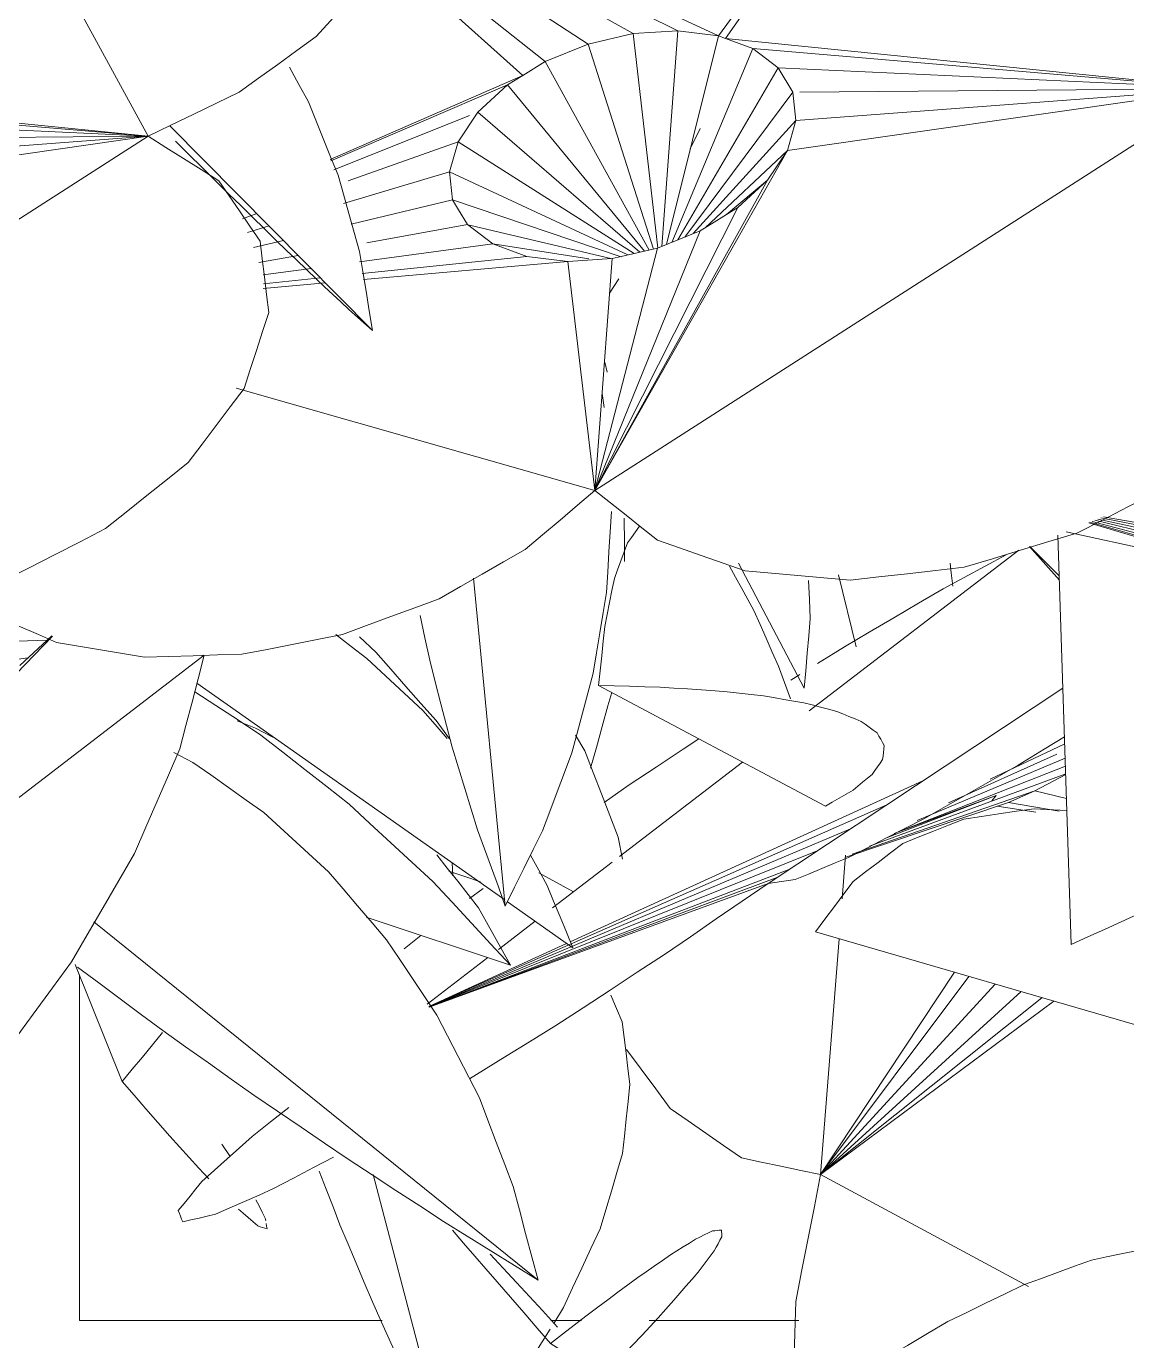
# Model space of a CAD drawing. Header units: metres. Extents: x 10.2 to 20.8, y -0.2 to 6.6.
# Drawn here: x 14.5875 to 14.6393, y 2.5018 to 2.5637 of the extents above; entities that cross this region are included whole.
import ezdxf

# ---------------------------------------------------------------- set-up
doc = ezdxf.new("R2010")
doc.units = ezdxf.units.M
for name, color, linetype, lineweight in [('Importações nas famílias', 250, 'Continuous', 5), ('Quadro estrutural', 7, 'Continuous', 5), ('Vegetação', 7, 'Continuous', 5)]:
    doc.layers.add(name, color=color, linetype=linetype, lineweight=lineweight)

# ---------------------------------------------------------------- blocks, each defined once
blk = doc.blocks.new('Tram - Tram-3151187-Corte 3')
at = {"layer": 'Quadro estrutural', "lineweight": 20}
for p, q in [((14.59, 2.519047), (14.59, 2.502776)), ((14.59, 2.502776), (14.604271, 2.502776)), ((14.612218, 2.502776), (14.613658, 2.502776)), ((14.616846, 2.502776), (14.623907, 2.502776))]:
    blk.add_line(p, q, dxfattribs=at)
blk = doc.blocks.new('Planta_pergolado_12200 - plantas pergolado_skp_Component_12-V3531-Corte 3')
at = {"layer": 'Importações nas famílias'}
for p, q in [((14.589803, 2.519537), (14.592019, 2.51402)), ((14.5971, 2.510498), (14.596715, 2.511081)), ((14.59878, 2.507463), (14.59876, 2.50759))]:
    blk.add_line(p, q, dxfattribs=at)
at = {"layer": 'Importações nas famílias', "flags": 128}
for points in [[(14.593916, 2.516338), (14.593442, 2.515758), (14.592968, 2.515179), (14.592493, 2.514599), (14.592019, 2.51402)], [(14.592019, 2.51402), (14.592578, 2.513379), (14.593137, 2.512737), (14.593697, 2.512096), (14.594256, 2.511454)], [(14.594256, 2.511454), (14.594716, 2.51095), (14.595176, 2.510446), (14.595635, 2.509942), (14.596095, 2.509437)], [(14.597492, 2.508017), (14.597723, 2.507819), (14.597953, 2.507621), (14.598184, 2.507423), (14.598414, 2.507225)], [(14.59876, 2.50759), (14.598614, 2.507877), (14.598468, 2.508164), (14.598322, 2.508451)], [(14.598414, 2.507225), (14.598521, 2.507189), (14.598627, 2.507154), (14.598734, 2.507118), (14.598841, 2.507082)], [(14.598841, 2.507082), (14.59882, 2.507209), (14.5988, 2.507336)]]:
    blk.add_lwpolyline(points, dxfattribs=at)
blk = doc.blocks.new('Planta_pergolado_12200 - plantas pergolado_skp_Component_12-V3532-Corte 3')
at = {"layer": 'Importações nas famílias'}
blk.add_line((14.625772, 2.537884), (14.626597, 2.534497), dxfattribs=at)
at = {"layer": 'Importações nas famílias', "flags": 128}
blk.add_lwpolyline([(14.631026, 2.538433), (14.631083, 2.53798), (14.631162, 2.537345)], dxfattribs=at)
blk = doc.blocks.new('Planta_pergolado_12200 - plantas pergolado_skp_Component_12-V3533-Corte 3')
at = {"layer": 'Importações nas famílias'}
for p, q in [((14.614862, 2.547431), (14.614753, 2.547904)), ((14.607561, 2.524321), (14.607602, 2.523715))]:
    blk.add_line(p, q, dxfattribs=at)
at = {"layer": 'Importações nas famílias', "flags": 128}
for points in [[(14.615686, 2.538511), (14.615678, 2.539376), (14.615668, 2.540549)], [(14.614091, 2.528785), (14.614362, 2.52976), (14.614633, 2.530735), (14.614904, 2.53171), (14.615081, 2.532349)]]:
    blk.add_lwpolyline(points, dxfattribs=at)
blk = doc.blocks.new('Planta_pergolado_12200 - plantas pergolado_skp_Component_12-V3534-Corte 3')
at = {"layer": 'Importações nas famílias'}
for p, q in [((14.623122, 2.497769), (14.64443, 2.494502)), ((14.626504, 2.495651), (14.6273, 2.495195)), ((14.644635, 2.492871), (14.644584, 2.493279)), ((14.644586, 2.492545), (14.644635, 2.492871)), ((14.64385, 2.490604), (14.643998, 2.490845))]:
    blk.add_line(p, q, dxfattribs=at)
at = {"layer": 'Importações nas famílias', "flags": 128}
for points in [[(14.64049, 2.506202), (14.63979, 2.506056), (14.639091, 2.50591), (14.638392, 2.505764), (14.637693, 2.505618)], [(14.642804, 2.506188), (14.642225, 2.506191), (14.641647, 2.506195), (14.641068, 2.506198), (14.64049, 2.506202)], [(14.64458, 2.505575), (14.644136, 2.505728), (14.643692, 2.505881), (14.643248, 2.506035), (14.642804, 2.506188)], [(14.637693, 2.505618), (14.636889, 2.505325), (14.636085, 2.505033), (14.635282, 2.504741), (14.634478, 2.504448)], [(14.645778, 2.504378), (14.645478, 2.504677), (14.645179, 2.504977), (14.644879, 2.505276), (14.64458, 2.505575)], [(14.634478, 2.504448), (14.633589, 2.504017), (14.6327, 2.503585), (14.631811, 2.503153), (14.630921, 2.502721)], [(14.646368, 2.502625), (14.64622, 2.503064), (14.646073, 2.503502), (14.645925, 2.50394), (14.645778, 2.504378)], [(14.630921, 2.502721), (14.629968, 2.50216), (14.629014, 2.501599), (14.62806, 2.501038), (14.627106, 2.500477)], [(14.646337, 2.500358), (14.646345, 2.500925), (14.646352, 2.501492), (14.64636, 2.502059), (14.646368, 2.502625)], [(14.627106, 2.500477), (14.62611, 2.4998), (14.625114, 2.499123), (14.624118, 2.498446), (14.623122, 2.497769)], [(14.645686, 2.497629), (14.645849, 2.498311), (14.646011, 2.498993), (14.646174, 2.499676), (14.646337, 2.500358)], [(14.623122, 2.497769), (14.623967, 2.497239), (14.624813, 2.49671), (14.625658, 2.49618), (14.626504, 2.495651)], [(14.64443, 2.494502), (14.644744, 2.495284), (14.645058, 2.496065), (14.645372, 2.496847), (14.645686, 2.497629)], [(14.636522, 2.490737), (14.63712, 2.490531), (14.637717, 2.490324)], [(14.637717, 2.490324), (14.638234, 2.490207), (14.638752, 2.490089), (14.639269, 2.489971), (14.639786, 2.489853)], [(14.64287, 2.489994), (14.643115, 2.490147), (14.64336, 2.490299), (14.643605, 2.490452), (14.64385, 2.490604)], [(14.639786, 2.489853), (14.640217, 2.489826), (14.640648, 2.489798), (14.641079, 2.48977), (14.64151, 2.489743)], [(14.64151, 2.489743), (14.64185, 2.489806), (14.64219, 2.489868), (14.64253, 2.489931), (14.64287, 2.489994)]]:
    blk.add_lwpolyline(points, dxfattribs=at)
blk = doc.blocks.new('Planta_pergolado_12200 - plantas pergolado_skp_Component_17-V3535-Corte 3')
at = {"layer": 'Importações nas famílias'}
for p, q in [((14.626104, 2.524691), (14.625943, 2.522635)), ((14.625795, 2.52075), (14.624922, 2.50964)), ((14.631239, 2.519168), (14.624922, 2.50964)), ((14.631902, 2.518976), (14.624922, 2.50964)), ((14.633144, 2.518615), (14.624922, 2.50964)), ((14.634371, 2.518258), (14.624922, 2.50964)), ((14.624922, 2.50964), (14.635352, 2.517973)), ((14.624922, 2.50964), (14.635917, 2.517809)), ((14.634722, 2.504371), (14.624922, 2.50964))]:
    blk.add_line(p, q, dxfattribs=at)
at = {"layer": 'Importações nas famílias', "flags": 128}
for points in [[(14.615782, 2.515531), (14.616468, 2.514606), (14.617154, 2.513682), (14.61784, 2.512757)], [(14.61784, 2.512757), (14.618678, 2.512176), (14.619516, 2.511595), (14.620354, 2.511014), (14.621192, 2.510433)], [(14.621192, 2.510433), (14.622125, 2.510235), (14.623057, 2.510036), (14.62399, 2.509838), (14.624922, 2.50964)], [(14.624922, 2.50964), (14.624631, 2.508147), (14.624339, 2.506654), (14.624048, 2.505161), (14.623756, 2.503667)], [(14.623756, 2.503667), (14.623713, 2.502153), (14.623669, 2.50064), (14.623625, 2.499126), (14.623595, 2.498091)]]:
    blk.add_lwpolyline(points, dxfattribs=at)
blk = doc.blocks.new('Planta_pergolado_12200 - plantas pergolado_skp_Component_16-V3536-Corte 3')
for name in ['Planta_pergolado_12200 - plantas pergolado_skp_Component_17-V3535-Corte 3', 'Planta_pergolado_12200 - plantas pergolado_skp_Component_12-V3533-Corte 3', 'Planta_pergolado_12200 - plantas pergolado_skp_Component_12-V3532-Corte 3', 'Planta_pergolado_12200 - plantas pergolado_skp_Component_12-V3531-Corte 3', 'Planta_pergolado_12200 - plantas pergolado_skp_Component_12-V3534-Corte 3']:
    blk.add_blockref(name, (0, 0))
blk = doc.blocks.new('Planta_pergolado_12200 - plantas pergolado_skp_-V3568-Corte 3')
blk.add_blockref('Planta_pergolado_12200 - plantas pergolado_skp_Component_16-V3536-Corte 3', (0, 0))
blk = doc.blocks.new('Planta_pergolado_12200 - plantas pergolado_skp_-V3569-Corte 3')
blk.add_blockref('Planta_pergolado_12200 - plantas pergolado_skp_-V3568-Corte 3', (0, 0))
blk = doc.blocks.new('Planta_pergolado_12200 - plantas pergolado_skp_-V3936-Corte 3')
blk.add_blockref('Planta_pergolado_12200 - plantas pergolado_skp_-V3569-Corte 3', (0, 0))
blk = doc.blocks.new('Planta_pergolado_12200 - plantas pergolado_skp_Component_12-V4109-Corte 3')
at = {"layer": 'Importações nas famílias'}
blk.add_line((14.624152, 2.532551), (14.62106, 2.53843), dxfattribs=at)
at = {"layer": 'Importações nas famílias', "flags": 128}
for points in [[(14.624353, 2.537612), (14.624395, 2.53672), (14.624436, 2.535827)], [(14.624436, 2.535827), (14.624365, 2.535008), (14.624294, 2.534189), (14.624223, 2.53337), (14.624152, 2.532551)]]:
    blk.add_lwpolyline(points, dxfattribs=at)
blk = doc.blocks.new('Planta_pergolado_12200 - plantas pergolado_skp_Component_16-V4110-Corte 3')
blk.add_blockref('Planta_pergolado_12200 - plantas pergolado_skp_Component_12-V4109-Corte 3', (0, 0))
blk = doc.blocks.new('Planta_pergolado_12200 - plantas pergolado_skp_Component_12-V4164-Corte 3')
at = {"layer": 'Importações nas famílias'}
for p, q in [((14.598306, 2.530668), (14.59744, 2.531006)), ((14.599119, 2.530239), (14.598306, 2.530668)), ((14.610309, 2.519505), (14.603515, 2.521765))]:
    blk.add_line(p, q, dxfattribs=at)
at = {"layer": 'Importações nas famílias', "flags": 128}
for points in [[(14.595438, 2.532381), (14.596427, 2.531733), (14.597491, 2.531038), (14.598555, 2.530342)], [(14.598555, 2.530342), (14.599593, 2.529529), (14.600631, 2.528717), (14.601668, 2.527905), (14.602706, 2.527092)], [(14.602706, 2.527092), (14.603693, 2.526182), (14.60468, 2.525272), (14.605668, 2.524362), (14.606655, 2.523451)], [(14.608814, 2.522205), (14.608321, 2.522829), (14.607828, 2.523452), (14.607335, 2.524075), (14.606842, 2.524698)], [(14.606655, 2.523451), (14.607568, 2.522465), (14.608482, 2.521478), (14.609395, 2.520492), (14.610309, 2.519505)], [(14.610309, 2.519505), (14.609935, 2.52018), (14.609561, 2.520855), (14.609188, 2.52153), (14.608814, 2.522205)]]:
    blk.add_lwpolyline(points, dxfattribs=at)
blk = doc.blocks.new('Planta_pergolado_12200 - plantas pergolado_skp_Component_12-V4165-Corte 3')
at = {"layer": 'Importações nas famílias'}
for p, q in [((14.613371, 2.530341), (14.613822, 2.529597)), ((14.615393, 2.525533), (14.615585, 2.52449)), ((14.613277, 2.522956), (14.611648, 2.523857))]:
    blk.add_line(p, q, dxfattribs=at)
at = {"layer": 'Importações nas famílias', "flags": 128}
blk.add_lwpolyline([(14.613822, 2.529597), (14.614215, 2.528581), (14.614608, 2.527565), (14.615001, 2.526549), (14.615393, 2.525533)], dxfattribs=at)
blk = doc.blocks.new('Planta_pergolado_12200 - plantas pergolado_skp_Component_16-V4167-Corte 3')
for name in ['Planta_pergolado_12200 - plantas pergolado_skp_Component_12-V4164-Corte 3', 'Planta_pergolado_12200 - plantas pergolado_skp_Component_12-V4165-Corte 3']:
    blk.add_blockref(name, (0, 0))
blk = doc.blocks.new('Planta_pergolado_12200 - plantas pergolado_skp_-V4186-Corte 3')
blk.add_blockref('Planta_pergolado_12200 - plantas pergolado_skp_Component_16-V4167-Corte 3', (0, 0))
blk = doc.blocks.new('Planta_pergolado_12200 - plantas pergolado_skp_-V4187-Corte 3')
for name in ['Planta_pergolado_12200 - plantas pergolado_skp_-V4186-Corte 3', 'Planta_pergolado_12200 - plantas pergolado_skp_Component_16-V4110-Corte 3']:
    blk.add_blockref(name, (0, 0))
blk = doc.blocks.new('Planta_pergolado_12200 - plantas pergolado_skp_-V4514-Corte 3')
blk.add_blockref('Planta_pergolado_12200 - plantas pergolado_skp_-V4187-Corte 3', (0, 0))
blk = doc.blocks.new('Planta_pergolado_12200 - plantas pergolado_skp_Component_12-V4710-Corte 3')
at = {"layer": 'Importações nas famílias'}
blk.add_line((14.636736, 2.520474), (14.636105, 2.539753), dxfattribs=at)
at = {"layer": 'Importações nas famílias', "flags": 128}
for points in [[(14.646633, 2.528892), (14.646409, 2.528315), (14.646185, 2.527738)], [(14.646185, 2.527738), (14.645803, 2.527198), (14.645422, 2.526658), (14.64504, 2.526118), (14.644658, 2.525578)], [(14.644658, 2.525578), (14.644129, 2.525088), (14.643599, 2.524598), (14.643069, 2.524108), (14.64254, 2.523618)], [(14.64254, 2.523618), (14.641874, 2.523189), (14.641209, 2.52276), (14.640544, 2.522332), (14.639878, 2.521903)], [(14.639878, 2.521903), (14.639093, 2.521546), (14.638307, 2.521189), (14.637522, 2.520831), (14.636736, 2.520474)]]:
    blk.add_lwpolyline(points, dxfattribs=at)
blk = doc.blocks.new('Planta_pergolado_12200 - plantas pergolado_skp_Component_12-V4711-Corte 3')
at = {"layer": 'Importações nas famílias'}
for p, q in [((14.603967, 2.534239), (14.603197, 2.534967)), ((14.595542, 2.532779), (14.610041, 2.522576)), ((14.60744, 2.530161), (14.606807, 2.531023)), ((14.610166, 2.522488), (14.61325, 2.520318))]:
    blk.add_line(p, q, dxfattribs=at)
at = {"layer": 'Importações nas famílias', "flags": 128}
for points in [[(14.602083, 2.535077), (14.602814, 2.534511), (14.603546, 2.533946)], [(14.606807, 2.531023), (14.606097, 2.531827), (14.605387, 2.532631), (14.604677, 2.533435), (14.603967, 2.534239)], [(14.603546, 2.533946), (14.604204, 2.533333), (14.604862, 2.53272), (14.605521, 2.532106), (14.606179, 2.531493)], [(14.606179, 2.531493), (14.606757, 2.530838), (14.607334, 2.530183)], [(14.611249, 2.524686), (14.611647, 2.52397), (14.612045, 2.523255)], [(14.612045, 2.523255), (14.612346, 2.52252), (14.612647, 2.521786), (14.612949, 2.521052), (14.61325, 2.520318)]]:
    blk.add_lwpolyline(points, dxfattribs=at)
blk = doc.blocks.new('Planta_pergolado_12200 - plantas pergolado_skp_Component_12-V4713-Corte 3')
at = {"layer": 'Importações nas famílias'}
blk.add_line((14.614467, 2.532676), (14.625151, 2.526984), dxfattribs=at)
at = {"layer": 'Importações nas famílias', "flags": 128}
for points in [[(14.616388, 2.540182), (14.616199, 2.539916), (14.61601, 2.53965), (14.615822, 2.539384)], [(14.615822, 2.539384), (14.615668, 2.538965), (14.615515, 2.538545), (14.615362, 2.538125), (14.615209, 2.537706)], [(14.615209, 2.537706), (14.615096, 2.537142), (14.614982, 2.536579), (14.614868, 2.536015), (14.614754, 2.535452)], [(14.621783, 2.536208), (14.621495, 2.536728), (14.621207, 2.537248), (14.620918, 2.537768), (14.62063, 2.538289)], [(14.622938, 2.533587), (14.62265, 2.534243), (14.622361, 2.534898), (14.622072, 2.535553), (14.621783, 2.536208)], [(14.614754, 2.535452), (14.614683, 2.534758), (14.614611, 2.534064), (14.614539, 2.53337), (14.614467, 2.532676)], [(14.623504, 2.532038), (14.623221, 2.532813), (14.622938, 2.533587)], [(14.614467, 2.532676), (14.615191, 2.532656), (14.615914, 2.532636), (14.616638, 2.532616), (14.617362, 2.532595)], [(14.617362, 2.532595), (14.618011, 2.532554), (14.61866, 2.532513), (14.619309, 2.532472), (14.619958, 2.53243)], [(14.619958, 2.53243), (14.620525, 2.532369), (14.621092, 2.532307), (14.621659, 2.532245), (14.622227, 2.532183)], [(14.622227, 2.532183), (14.622706, 2.532102), (14.623185, 2.53202), (14.623664, 2.531938), (14.624143, 2.531857)], [(14.624143, 2.531857), (14.624529, 2.531756), (14.624915, 2.531656), (14.625301, 2.531555), (14.625687, 2.531454)], [(14.625687, 2.531454), (14.625975, 2.531336), (14.626263, 2.531218), (14.626551, 2.531099), (14.626839, 2.530981)], [(14.626839, 2.530981), (14.627026, 2.530846), (14.627214, 2.530711), (14.627401, 2.530576), (14.627588, 2.530441)], [(14.627588, 2.530441), (14.627673, 2.530291), (14.627757, 2.530141), (14.627841, 2.529991), (14.627925, 2.529842)], [(14.627925, 2.529842), (14.627906, 2.529678), (14.627886, 2.529515), (14.627867, 2.529352), (14.627847, 2.529189)], [(14.627847, 2.529189), (14.627724, 2.529014), (14.627601, 2.528839), (14.627477, 2.528664), (14.627354, 2.528489)], [(14.627354, 2.528489), (14.627129, 2.528305), (14.626903, 2.528121), (14.626678, 2.527936), (14.626452, 2.527752)], [(14.626452, 2.527752), (14.626127, 2.52756), (14.625801, 2.527368), (14.625476, 2.527176), (14.625151, 2.526984)]]:
    blk.add_lwpolyline(points, dxfattribs=at)
blk = doc.blocks.new('Planta_pergolado_12200 - plantas pergolado_skp_Component_17-V4714-Corte 3')
at = {"layer": 'Importações nas famílias'}
for p, q in [((14.637563, 2.54034), (14.648467, 2.537068)), ((14.637618, 2.540362), (14.649083, 2.537053)), ((14.63772, 2.540403), (14.650224, 2.537045)), ((14.63785, 2.540455), (14.65181, 2.537044)), ((14.637992, 2.540512), (14.653736, 2.53705)), ((14.638131, 2.540568), (14.655868, 2.537062)), ((14.658062, 2.537081), (14.638259, 2.54062)), ((14.645492, 2.53796), (14.636494, 2.53991))]:
    blk.add_line(p, q, dxfattribs=at)
blk = doc.blocks.new('Planta_pergolado_12200 - plantas pergolado_skp_Component_16-V4715-Corte 3')
for name in ['Planta_pergolado_12200 - plantas pergolado_skp_Component_17-V4714-Corte 3', 'Planta_pergolado_12200 - plantas pergolado_skp_Component_12-V4713-Corte 3', 'Planta_pergolado_12200 - plantas pergolado_skp_Component_12-V4710-Corte 3', 'Planta_pergolado_12200 - plantas pergolado_skp_Component_12-V4711-Corte 3']:
    blk.add_blockref(name, (0, 0))
blk = doc.blocks.new('Planta_pergolado_12200 - plantas pergolado_skp_Component_12-V4756-Corte 3')
at = {"layer": 'Importações nas famílias'}
for p, q in [((14.606917, 2.497917), (14.603839, 2.509646)), ((14.612808, 2.503378), (14.612348, 2.502638)), ((14.605843, 2.499181), (14.605549, 2.499794))]:
    blk.add_line(p, q, dxfattribs=at)
at = {"layer": 'Importações nas famílias', "flags": 128}
for points in [[(14.607416, 2.523927), (14.608157, 2.523681), (14.608899, 2.523435)], [(14.615044, 2.518094), (14.615311, 2.517464), (14.615577, 2.516833)], [(14.615577, 2.516833), (14.615668, 2.5161), (14.615759, 2.515368), (14.61585, 2.514635), (14.615941, 2.513902)], [(14.615941, 2.513902), (14.615854, 2.513084), (14.615767, 2.512266), (14.61568, 2.511448), (14.615593, 2.51063)], [(14.615593, 2.51063), (14.615329, 2.509746), (14.615066, 2.508863), (14.614803, 2.507979), (14.61454, 2.507095)], [(14.60228, 2.507278), (14.601955, 2.508118), (14.601631, 2.508958), (14.601306, 2.509798)], [(14.603808, 2.503651), (14.603426, 2.504558), (14.603044, 2.505464), (14.602662, 2.506371), (14.60228, 2.507278)], [(14.61454, 2.507095), (14.614107, 2.506165), (14.613674, 2.505236), (14.613241, 2.504307), (14.612808, 2.503378)], [(14.605549, 2.499794), (14.605114, 2.500758), (14.604678, 2.501722), (14.604243, 2.502686), (14.603808, 2.503651)], [(14.612177, 2.502362), (14.611623, 2.501473), (14.611031, 2.50052), (14.610438, 2.499567)], [(14.610438, 2.499567), (14.6097, 2.498614), (14.608962, 2.49766), (14.608383, 2.496913)]]:
    blk.add_lwpolyline(points, dxfattribs=at)
blk = doc.blocks.new('Planta_pergolado_12200 - plantas pergolado_skp_Component_12-V4758-Corte 3')
at = {"layer": 'Importações nas famílias'}
for p, q in [((14.643989, 2.515464), (14.624687, 2.521072)), ((14.658751, 2.516883), (14.659476, 2.516326))]:
    blk.add_line(p, q, dxfattribs=at)
at = {"layer": 'Importações nas famílias', "flags": 128}
for points in [[(14.631671, 2.526386), (14.632499, 2.526508), (14.633328, 2.52663), (14.634156, 2.526751), (14.634985, 2.526873)], [(14.634985, 2.526873), (14.635906, 2.526826), (14.636529, 2.526794)], [(14.628807, 2.525237), (14.629523, 2.525524), (14.630239, 2.525811), (14.630955, 2.526099), (14.631671, 2.526386)], [(14.626461, 2.523451), (14.627047, 2.523898), (14.627634, 2.524344), (14.62822, 2.52479), (14.628807, 2.525237)], [(14.644727, 2.525075), (14.645768, 2.524698), (14.646809, 2.524321)], [(14.646809, 2.524321), (14.647874, 2.523791), (14.64894, 2.52326), (14.650005, 2.52273), (14.650763, 2.522352)], [(14.624687, 2.521072), (14.62513, 2.521667), (14.625574, 2.522262), (14.626017, 2.522856), (14.626461, 2.523451)], [(14.661185, 2.515594), (14.660471, 2.516046), (14.659757, 2.516498), (14.659043, 2.51695)], [(14.659476, 2.516326), (14.660463, 2.515423), (14.661451, 2.514519), (14.662438, 2.513616), (14.663425, 2.512712)], [(14.663612, 2.513535), (14.663005, 2.51405), (14.662398, 2.514565), (14.661791, 2.51508), (14.661185, 2.515594)], [(14.665584, 2.511247), (14.665091, 2.511819), (14.664598, 2.512391), (14.664105, 2.512963), (14.663612, 2.513535)], [(14.663425, 2.512712), (14.664339, 2.511723), (14.665252, 2.510734), (14.66607, 2.509848)], [(14.666705, 2.509378), (14.666332, 2.510001), (14.665958, 2.510624), (14.665584, 2.511247)]]:
    blk.add_lwpolyline(points, dxfattribs=at)
blk = doc.blocks.new('Planta_pergolado_12200 - plantas pergolado_skp_Component_12-V4759-Corte 3')
at = {"layer": 'Importações nas famílias'}
for p, q in [((14.612535, 2.502461), (14.611826, 2.503235)), ((14.612204, 2.501694), (14.614662, 2.500141))]:
    blk.add_line(p, q, dxfattribs=at)
at = {"layer": 'Importações nas famílias', "flags": 128}
for points in [[(14.607582, 2.507025), (14.608107, 2.506416), (14.608632, 2.505807), (14.609157, 2.505198), (14.609682, 2.504589)], [(14.619037, 2.506604), (14.619237, 2.506701), (14.619438, 2.506798), (14.619638, 2.506895), (14.619838, 2.506992)], [(14.619838, 2.506992), (14.619942, 2.507001), (14.620046, 2.50701), (14.620149, 2.50702), (14.620253, 2.507029)], [(14.620253, 2.507029), (14.620259, 2.50695), (14.620264, 2.506872), (14.62027, 2.506794), (14.620276, 2.506715)], [(14.617858, 2.505871), (14.618153, 2.506054), (14.618448, 2.506237), (14.618742, 2.506421), (14.619037, 2.506604)], [(14.620276, 2.506715), (14.620184, 2.50655), (14.620092, 2.506385), (14.619999, 2.50622), (14.619907, 2.506054)], [(14.611826, 2.503235), (14.611209, 2.503901), (14.610593, 2.504568), (14.609976, 2.505235), (14.60936, 2.505902)], [(14.616314, 2.504799), (14.6167, 2.505067), (14.617086, 2.505335), (14.617472, 2.505603), (14.617858, 2.505871)], [(14.619907, 2.506054), (14.619718, 2.505804), (14.619529, 2.505554), (14.61934, 2.505304), (14.619151, 2.505054)], [(14.619151, 2.505054), (14.618867, 2.504721), (14.618583, 2.504389), (14.6183, 2.504057), (14.618016, 2.503724)], [(14.609682, 2.504589), (14.610313, 2.503865), (14.610943, 2.503141), (14.611574, 2.502418), (14.612204, 2.501694)], [(14.614422, 2.503402), (14.614895, 2.503751), (14.615368, 2.5041), (14.615841, 2.50445), (14.616314, 2.504799)], [(14.618016, 2.503724), (14.61764, 2.503313), (14.617265, 2.502902), (14.616889, 2.502491), (14.616514, 2.502081)], [(14.612204, 2.501694), (14.612759, 2.502121), (14.613313, 2.502548), (14.613868, 2.502975), (14.614422, 2.503402)], [(14.616514, 2.502081), (14.616051, 2.501596), (14.615588, 2.501111), (14.615125, 2.500626), (14.614662, 2.500141)]]:
    blk.add_lwpolyline(points, dxfattribs=at)
blk = doc.blocks.new('Planta_pergolado_12200 - plantas pergolado_skp_Component_17-V4761-Corte 3')
at = {"layer": 'Importações nas famílias'}
for p, q in [((14.634259, 2.539053), (14.624382, 2.531475)), ((14.636174, 2.537627), (14.634769, 2.539216)), ((14.63478, 2.539221), (14.636167, 2.537841)), ((14.624786, 2.533711), (14.626048, 2.534499)), ((14.623524, 2.532924), (14.623953, 2.533192)), ((14.622453, 2.523355), (14.636341, 2.532546)), ((14.636427, 2.529921), (14.63291, 2.528268)), ((14.621243, 2.529067), (14.615444, 2.524618)), ((14.629482, 2.526319), (14.636448, 2.529255)), ((14.630946, 2.527152), (14.636053, 2.529434)), ((14.62723, 2.525115), (14.636473, 2.528519)), ((14.628395, 2.5257), (14.636461, 2.528882)), ((14.636474, 2.52848), (14.63502, 2.527715)), ((14.613132, 2.520604), (14.62975, 2.528185)), ((14.61472, 2.527171), (14.615904, 2.527994)), ((14.626417, 2.524731), (14.63502, 2.527715)), ((14.628034, 2.525506), (14.633196, 2.527496)), ((14.633196, 2.527496), (14.628593, 2.525778)), ((14.632994, 2.527248), (14.633196, 2.527496)), ((14.63502, 2.527715), (14.633783, 2.52717)), ((14.63502, 2.527715), (14.636511, 2.527359)), ((14.606465, 2.517554), (14.62805, 2.527059)), ((14.626118, 2.524589), (14.633783, 2.52717)), ((14.635066, 2.526704), (14.633241, 2.526987)), ((14.633783, 2.52717), (14.636169, 2.526751)), ((14.626335, 2.525924), (14.60647, 2.517546)), ((14.624768, 2.524887), (14.606475, 2.517537)), ((14.615102, 2.524356), (14.612297, 2.522203)), ((14.623476, 2.524032), (14.60648, 2.517529)), ((14.622906, 2.523655), (14.606483, 2.517524)), ((14.622453, 2.523355), (14.606485, 2.517521)), ((14.608383, 2.522651), (14.609021, 2.523121)), ((14.611471, 2.52157), (14.609741, 2.520242)), ((14.605304, 2.52027), (14.606096, 2.520906)), ((14.606461, 2.517561), (14.612957, 2.520524)), ((14.609242, 2.51986), (14.606394, 2.517675))]:
    blk.add_line(p, q, dxfattribs=at)
at = {"layer": 'Importações nas famílias', "flags": 128}
for points in [[(14.630703, 2.537228), (14.631689, 2.537759), (14.632676, 2.53829), (14.633662, 2.538821)], [(14.626048, 2.534499), (14.627212, 2.535181), (14.628376, 2.535863), (14.629539, 2.536546), (14.630703, 2.537228)], [(14.615904, 2.527994), (14.617178, 2.528833), (14.618452, 2.529671), (14.619192, 2.530159)], [(14.636416, 2.530252), (14.635465, 2.529672), (14.634232, 2.528921)], [(14.634232, 2.528921), (14.63313, 2.528294), (14.632029, 2.527667), (14.630927, 2.52704), (14.629825, 2.526413)], [(14.629825, 2.526413), (14.628929, 2.525954), (14.628034, 2.525494), (14.627138, 2.525035), (14.626242, 2.524575)], [(14.626242, 2.524575), (14.625614, 2.524315), (14.624985, 2.524054), (14.624356, 2.523793), (14.623728, 2.523532)], [(14.623728, 2.523532), (14.623409, 2.523488), (14.62309, 2.523444), (14.622772, 2.5234), (14.622453, 2.523355)], [(14.622453, 2.523355), (14.621232, 2.522517), (14.620011, 2.521678), (14.61879, 2.520839), (14.617569, 2.52)], [(14.617569, 2.52), (14.61629, 2.519167), (14.615011, 2.518334), (14.613733, 2.517501), (14.612454, 2.516668)], [(14.612454, 2.516668), (14.611205, 2.515898), (14.609956, 2.515127), (14.608707, 2.514357), (14.608383, 2.514157)], [(14.598143, 2.51144), (14.599009, 2.512122), (14.599875, 2.512804)], [(14.595773, 2.509317), (14.596366, 2.509848), (14.596958, 2.510378), (14.597551, 2.510909), (14.598143, 2.51144)], [(14.601978, 2.510468), (14.601036, 2.509973), (14.600094, 2.509477), (14.599151, 2.508981)], [(14.594658, 2.507945), (14.594937, 2.508288), (14.595216, 2.508631), (14.595495, 2.508974), (14.595773, 2.509317)], [(14.599151, 2.508981), (14.598465, 2.508679), (14.597779, 2.508376), (14.597093, 2.508074), (14.596407, 2.507772)], [(14.594874, 2.507418), (14.59482, 2.50755), (14.594766, 2.507682), (14.594712, 2.507814), (14.594658, 2.507945)], [(14.596407, 2.507772), (14.596024, 2.507683), (14.595641, 2.507595), (14.595258, 2.507507), (14.594874, 2.507418)]]:
    blk.add_lwpolyline(points, dxfattribs=at)
blk = doc.blocks.new('Planta_pergolado_12200 - plantas pergolado_skp_Component_16-V4762-Corte 3')
for name in ['Planta_pergolado_12200 - plantas pergolado_skp_Component_17-V4761-Corte 3', 'Planta_pergolado_12200 - plantas pergolado_skp_Component_12-V4758-Corte 3', 'Planta_pergolado_12200 - plantas pergolado_skp_Component_12-V4756-Corte 3', 'Planta_pergolado_12200 - plantas pergolado_skp_Component_12-V4759-Corte 3']:
    blk.add_blockref(name, (0, 0))
blk = doc.blocks.new('Planta_pergolado_12200 - plantas pergolado_skp_-V4763-Corte 3')
blk.add_blockref('Planta_pergolado_12200 - plantas pergolado_skp_Component_16-V4762-Corte 3', (0, 0))
blk = doc.blocks.new('Planta_pergolado_12200 - plantas pergolado_skp_-V4764-Corte 3')
for name in ['Planta_pergolado_12200 - plantas pergolado_skp_-V4763-Corte 3', 'Planta_pergolado_12200 - plantas pergolado_skp_Component_16-V4715-Corte 3']:
    blk.add_blockref(name, (0, 0))
blk = doc.blocks.new('Planta_pergolado_12200 - plantas pergolado_skp_Component_12-V4887-Corte 3')
at = {"layer": 'Importações nas famílias'}
for p, q in [((14.56542, 2.621466), (14.565321, 2.622125)), ((14.560758, 2.597999), (14.55926, 2.613436))]:
    blk.add_line(p, q, dxfattribs=at)
at = {"layer": 'Importações nas famílias', "flags": 128}
for points in [[(14.565524, 2.612767), (14.565582, 2.613719), (14.56564, 2.614671), (14.565697, 2.615624), (14.565755, 2.616576)], [(14.5649, 2.608963), (14.565056, 2.609914), (14.565212, 2.610865), (14.565368, 2.611816), (14.565524, 2.612767)], [(14.556751, 2.611671), (14.556974, 2.610621), (14.557196, 2.609571)], [(14.557196, 2.609571), (14.55746, 2.608548), (14.557723, 2.607526), (14.557987, 2.606503), (14.558251, 2.60548)], [(14.563889, 2.605206), (14.564142, 2.606145), (14.564394, 2.607085), (14.564647, 2.608024), (14.5649, 2.608963)], [(14.558251, 2.60548), (14.55855, 2.604508), (14.558849, 2.603536), (14.559148, 2.602564), (14.559448, 2.601592)], [(14.562503, 2.601538), (14.56285, 2.602455), (14.563196, 2.603372), (14.563543, 2.604289), (14.563889, 2.605206)], [(14.559448, 2.601592), (14.559775, 2.600694), (14.560103, 2.599795), (14.56043, 2.598897), (14.560758, 2.597999)], [(14.560758, 2.597999), (14.561194, 2.598883), (14.561631, 2.599768), (14.562067, 2.600653), (14.562503, 2.601538)]]:
    blk.add_lwpolyline(points, dxfattribs=at)
blk = doc.blocks.new('Planta_pergolado_12200 - plantas pergolado_skp_Component_17-V4907-Corte 3')
at = {"layer": 'Importações nas famílias'}
for p, q in [((14.620113, 2.56326), (14.632885, 2.580805)), ((14.632885, 2.580805), (14.620437, 2.563141)), ((14.605441, 2.570114), (14.620113, 2.56326)), ((14.616097, 2.563368), (14.60522, 2.569435)), ((14.605366, 2.569882), (14.618193, 2.563499)), ((14.613967, 2.562875), (14.604997, 2.568748)), ((14.611948, 2.562056), (14.60468, 2.567829)), ((14.610888, 2.561401), (14.604234, 2.567384)), ((14.613967, 2.562875), (14.616097, 2.563368)), ((14.616097, 2.563368), (14.618193, 2.563499)), ((14.61725, 2.553267), (14.616097, 2.563368)), ((14.617449, 2.553353), (14.618193, 2.563499)), ((14.617667, 2.553441), (14.620113, 2.56326)), ((14.618193, 2.563499), (14.620113, 2.56326)), ((14.620113, 2.56326), (14.620437, 2.563141)), ((14.620437, 2.563141), (14.621725, 2.562668)), ((14.620437, 2.563141), (14.643813, 2.56079)), ((14.611948, 2.562056), (14.613967, 2.562875)), ((14.617052, 2.553224), (14.613967, 2.562875)), ((14.617911, 2.553541), (14.621725, 2.562668)), ((14.621725, 2.562668), (14.62292, 2.561763)), ((14.621725, 2.562668), (14.643813, 2.56079)), ((14.610888, 2.561401), (14.611948, 2.562056)), ((14.616849, 2.553177), (14.611948, 2.562056)), ((14.601825, 2.55745), (14.610888, 2.561401)), ((14.610179, 2.560964), (14.610888, 2.561401)), ((14.618193, 2.553655), (14.62292, 2.561763)), ((14.62292, 2.561763), (14.623616, 2.560606)), ((14.62292, 2.561763), (14.643813, 2.56079)), ((14.60185, 2.557376), (14.610179, 2.560964)), ((14.608779, 2.559676), (14.610179, 2.560964)), ((14.610179, 2.560964), (14.616634, 2.553128)), ((14.643813, 2.56079), (14.61429, 2.541854)), ((14.618526, 2.553791), (14.623616, 2.560606)), ((14.62336, 2.557864), (14.643813, 2.56079)), ((14.623616, 2.560606), (14.623766, 2.559276)), ((14.623766, 2.559276), (14.643813, 2.56079)), ((14.623953, 2.560609), (14.643813, 2.56079)), ((14.601996, 2.55695), (14.608383, 2.559517)), ((14.607844, 2.558278), (14.608779, 2.559676)), ((14.616402, 2.553074), (14.608779, 2.559676)), ((14.618926, 2.553953), (14.623766, 2.559276)), ((14.623766, 2.559276), (14.62336, 2.557864)), ((14.602665, 2.55643), (14.607844, 2.558278)), ((14.607437, 2.556866), (14.607844, 2.558278)), ((14.607844, 2.558278), (14.616143, 2.553014)), ((14.61429, 2.541854), (14.62336, 2.557864)), ((14.619491, 2.554232), (14.62336, 2.557864)), ((14.622425, 2.556466), (14.62336, 2.557864)), ((14.602443, 2.555367), (14.607437, 2.556866)), ((14.607588, 2.555537), (14.607437, 2.556866)), ((14.607437, 2.556866), (14.615848, 2.552946)), ((14.622425, 2.556466), (14.61429, 2.541854)), ((14.620486, 2.554846), (14.622425, 2.556466)), ((14.621025, 2.555178), (14.622425, 2.556466)), ((14.602808, 2.554394), (14.607588, 2.555537)), ((14.615535, 2.552856), (14.607588, 2.555537)), ((14.607866, 2.555073), (14.607588, 2.555537)), ((14.608284, 2.55438), (14.607866, 2.555073)), ((14.621025, 2.555178), (14.61429, 2.541854)), ((14.619256, 2.554087), (14.621025, 2.555178)), ((14.59768, 2.554651), (14.598363, 2.554894)), ((14.597924, 2.554011), (14.598937, 2.554315)), ((14.603543, 2.553518), (14.608284, 2.55438)), ((14.609479, 2.553474), (14.608284, 2.55438)), ((14.608383, 2.554356), (14.615107, 2.552771)), ((14.61429, 2.541854), (14.619256, 2.554087)), ((14.617237, 2.553267), (14.619256, 2.554087)), ((14.598197, 2.553293), (14.599614, 2.553631)), ((14.603202, 2.552622), (14.609479, 2.553474)), ((14.613999, 2.552766), (14.609479, 2.553474)), ((14.611091, 2.552882), (14.609479, 2.553474)), ((14.61429, 2.541854), (14.617237, 2.553267)), ((14.615535, 2.552874), (14.617237, 2.553267)), ((14.598463, 2.552594), (14.600309, 2.552929)), ((14.603325, 2.55207), (14.611091, 2.552882)), ((14.613011, 2.552643), (14.603387, 2.551789)), ((14.613011, 2.552643), (14.611091, 2.552882)), ((14.615107, 2.552775), (14.613011, 2.552643)), ((14.613011, 2.552643), (14.61429, 2.541854)), ((14.615107, 2.552775), (14.61429, 2.541854)), ((14.615535, 2.552874), (14.615107, 2.552775)), ((14.598661, 2.552005), (14.60092, 2.552312)), ((14.601595, 2.55163), (14.59866, 2.551369)), ((14.598683, 2.551585), (14.601362, 2.551865)), ((14.597385, 2.546671), (14.61429, 2.541854))]:
    blk.add_line(p, q, dxfattribs=at)
at = {"layer": 'Importações nas famílias', "flags": 128}
for points in [[(14.641806, 2.542312), (14.640605, 2.541696), (14.639403, 2.54108), (14.638202, 2.540464), (14.637001, 2.539848)], [(14.61429, 2.541854), (14.613469, 2.541158), (14.612647, 2.540462), (14.611825, 2.539766), (14.611003, 2.53907)], [(14.617237, 2.539519), (14.616501, 2.540103), (14.615764, 2.540687), (14.615027, 2.541271), (14.61429, 2.541854)], [(14.637001, 2.539848), (14.635673, 2.539447), (14.634345, 2.539045), (14.633017, 2.538644), (14.631689, 2.538243)], [(14.611003, 2.53907), (14.609989, 2.538492), (14.608974, 2.537914), (14.60796, 2.537336), (14.606946, 2.536758)], [(14.621366, 2.538071), (14.620334, 2.538433), (14.619302, 2.538795), (14.61827, 2.539157), (14.617237, 2.539519)], [(14.626325, 2.537633), (14.625085, 2.537743), (14.623846, 2.537852), (14.622606, 2.537962), (14.621366, 2.538071)], [(14.631689, 2.538243), (14.630348, 2.53809), (14.629007, 2.537938), (14.627666, 2.537785), (14.626325, 2.537633)], [(14.606946, 2.536758), (14.605808, 2.536338), (14.60467, 2.535918), (14.603532, 2.535498), (14.602395, 2.535077)], [(14.588923, 2.534705), (14.588071, 2.53507), (14.587219, 2.535436), (14.586367, 2.535801), (14.585515, 2.536166)], [(14.593065, 2.534015), (14.59203, 2.534187), (14.590994, 2.53436), (14.589958, 2.534533), (14.588923, 2.534705)], [(14.602395, 2.535077), (14.601211, 2.534844), (14.600028, 2.53461), (14.598844, 2.534376), (14.59766, 2.534142)], [(14.59766, 2.534142), (14.596512, 2.53411), (14.595363, 2.534078), (14.594214, 2.534046), (14.593065, 2.534015)]]:
    blk.add_lwpolyline(points, dxfattribs=at)
blk = doc.blocks.new('Planta_pergolado_12200 - plantas pergolado_skp_Component_16-V4908-Corte 3')
for name, p in [('Planta_pergolado_12200 - plantas pergolado_skp_Component_17-V4907-Corte 3', (0, 0)), ('Planta_pergolado_12200 - plantas pergolado_skp_Component_12-V4887-Corte 3', (0.049311, -0.075709))]:
    blk.add_blockref(name, p)
blk = doc.blocks.new('Planta_pergolado_12200 - plantas pergolado_skp_Component_12-V4895-Corte 3')
at = {"layer": 'Importações nas famílias'}
blk.add_line((14.499964, 2.548837), (14.490415, 2.558482), dxfattribs=at)
at = {"layer": 'Importações nas famílias', "flags": 128}
for points in [[(14.49694, 2.559605), (14.496497, 2.56042), (14.496055, 2.561235)], [(14.498338, 2.556155), (14.497989, 2.557017), (14.497639, 2.55788), (14.497289, 2.558743), (14.49694, 2.559605)], [(14.490684, 2.557757), (14.491311, 2.557134), (14.491938, 2.556511), (14.492565, 2.555888), (14.493192, 2.555265)], [(14.49935, 2.552552), (14.499097, 2.553453), (14.498844, 2.554353), (14.498591, 2.555254), (14.498338, 2.556155)], [(14.493192, 2.555265), (14.49375, 2.554719), (14.494308, 2.554173), (14.494865, 2.553626), (14.495423, 2.55308)], [(14.495423, 2.55308), (14.495898, 2.552623), (14.496373, 2.552167), (14.496848, 2.55171), (14.497323, 2.551253)], [(14.499964, 2.548837), (14.499811, 2.549765), (14.499657, 2.550694), (14.499504, 2.551623), (14.49935, 2.552552)], [(14.497323, 2.551253), (14.497705, 2.550897), (14.498086, 2.55054), (14.498467, 2.550184), (14.498849, 2.549828)], [(14.498849, 2.549828), (14.499128, 2.54958), (14.499407, 2.549332), (14.499685, 2.549084), (14.499964, 2.548837)]]:
    blk.add_lwpolyline(points, dxfattribs=at)
blk = doc.blocks.new('Planta_pergolado_12200 - plantas pergolado_skp_Component_17-V4931-Corte 3')
at = {"layer": 'Importações nas famílias'}
for p, q in [((14.593242, 2.558538), (14.582314, 2.578553)), ((14.569866, 2.560889), (14.593242, 2.558538)), ((14.571154, 2.560416), (14.593242, 2.558538)), ((14.572349, 2.559511), (14.593242, 2.558538)), ((14.593242, 2.558538), (14.56372, 2.539602)), ((14.57279, 2.555612), (14.593242, 2.558538)), ((14.573046, 2.558354), (14.593242, 2.558538)), ((14.573196, 2.557024), (14.593242, 2.558538))]:
    blk.add_line(p, q, dxfattribs=at)
at = {"layer": 'Importações nas famílias', "flags": 128}
for points in [[(14.603872, 2.566209), (14.603193, 2.565464), (14.602515, 2.564719), (14.601836, 2.563975), (14.601158, 2.56323)], [(14.601158, 2.56323), (14.600252, 2.562576), (14.599345, 2.561922), (14.598439, 2.561268), (14.597532, 2.560614)], [(14.597532, 2.560614), (14.59646, 2.560095), (14.595387, 2.559576), (14.594315, 2.559057), (14.593242, 2.558538)], [(14.593242, 2.558538), (14.594073, 2.558014), (14.594903, 2.557491), (14.595734, 2.556967), (14.596564, 2.556444)], [(14.596564, 2.556444), (14.597052, 2.555732), (14.597539, 2.555021), (14.598027, 2.554309), (14.598514, 2.553598)], [(14.598514, 2.553598), (14.598617, 2.552759), (14.59872, 2.55192), (14.598822, 2.551082), (14.598925, 2.550243)], [(14.598925, 2.550243), (14.598634, 2.549349), (14.598343, 2.548454), (14.598052, 2.54756), (14.597762, 2.546666)], [(14.597762, 2.546666), (14.597102, 2.545792), (14.596442, 2.544919), (14.595783, 2.544045), (14.595123, 2.543172)], [(14.595123, 2.543172), (14.594151, 2.542394), (14.593179, 2.541616), (14.592207, 2.540838), (14.591235, 2.54006)], [(14.591235, 2.54006), (14.590034, 2.539444), (14.588833, 2.538828), (14.587632, 2.538212), (14.58643, 2.537596)]]:
    blk.add_lwpolyline(points, dxfattribs=at)
blk = doc.blocks.new('Planta_pergolado_12200 - plantas pergolado_skp_Component_16-V4932-Corte 3')
for name, p in [('Planta_pergolado_12200 - plantas pergolado_skp_Component_17-V4931-Corte 3', (0, 0)), ('Planta_pergolado_12200 - plantas pergolado_skp_Component_12-V4895-Corte 3', (0.103851, 0.000551))]:
    blk.add_blockref(name, p)
blk = doc.blocks.new('Planta_pergolado_12200 - plantas pergolado_skp_Component_12-V4978-Corte 3')
at = {"layer": 'Importações nas famílias'}
for p, q in [((14.595353, 2.529049), (14.594455, 2.529523)), ((14.611615, 2.504668), (14.590674, 2.52154))]:
    blk.add_line(p, q, dxfattribs=at)
at = {"layer": 'Importações nas famílias', "flags": 128}
for points in [[(14.598694, 2.526691), (14.597858, 2.52728), (14.597023, 2.52787), (14.596188, 2.528459), (14.595353, 2.529049)], [(14.601745, 2.523899), (14.600982, 2.524597), (14.600219, 2.525295), (14.599456, 2.525993), (14.598694, 2.526691)], [(14.604474, 2.520704), (14.603792, 2.521503), (14.603109, 2.522302), (14.602427, 2.5231), (14.601745, 2.523899)], [(14.606849, 2.517143), (14.606256, 2.518033), (14.605662, 2.518924), (14.605068, 2.519814), (14.604474, 2.520704)], [(14.589915, 2.519415), (14.59092, 2.518667), (14.591926, 2.517919), (14.592932, 2.517171), (14.593937, 2.516423)], [(14.608846, 2.513253), (14.608347, 2.514226), (14.607848, 2.515198), (14.607349, 2.51617), (14.606849, 2.517143)], [(14.593937, 2.516423), (14.595008, 2.515663), (14.596079, 2.514903), (14.59715, 2.514143), (14.598221, 2.513382)], [(14.598221, 2.513382), (14.599332, 2.512627), (14.600443, 2.511872), (14.601554, 2.511117), (14.602665, 2.510362)], [(14.61044, 2.50908), (14.610042, 2.510123), (14.609643, 2.511166), (14.609244, 2.51221), (14.608846, 2.513253)], [(14.602665, 2.510362), (14.60379, 2.509631), (14.604915, 2.508899), (14.60604, 2.508167), (14.607165, 2.507435)], [(14.611615, 2.504668), (14.611322, 2.505771), (14.611028, 2.506874), (14.610734, 2.507977), (14.61044, 2.50908)], [(14.607165, 2.507435), (14.608277, 2.506743), (14.60939, 2.506051), (14.610503, 2.50536), (14.611615, 2.504668)]]:
    blk.add_lwpolyline(points, dxfattribs=at)
blk = doc.blocks.new('Planta_pergolado_12200 - plantas pergolado_skp_Component_17-V4980-Corte 3')
at = {"layer": 'Importações nas famílias'}
for p, q in [((14.619244, 2.558905), (14.618787, 2.55794)), ((14.615417, 2.551828), (14.614986, 2.551151)), ((14.588732, 2.535004), (14.564794, 2.510245)), ((14.588486, 2.53481), (14.580849, 2.53456)), ((14.588704, 2.535012), (14.587191, 2.533612)), ((14.564794, 2.510245), (14.595886, 2.534096)), ((14.580904, 2.533026), (14.587579, 2.533971))]:
    blk.add_line(p, q, dxfattribs=at)
at = {"layer": 'Importações nas famílias', "flags": 128}
for points in [[(14.595886, 2.534096), (14.595598, 2.532994), (14.59531, 2.531891), (14.595022, 2.530789), (14.594734, 2.529686)], [(14.594734, 2.529686), (14.5942, 2.528456), (14.593667, 2.527225), (14.593134, 2.525995), (14.592601, 2.524764)], [(14.592601, 2.524764), (14.591858, 2.52349), (14.591116, 2.522215), (14.590374, 2.52094), (14.589632, 2.519666)], [(14.589632, 2.519666), (14.588732, 2.518434), (14.587831, 2.517202), (14.586931, 2.51597), (14.58603, 2.514738)]]:
    blk.add_lwpolyline(points, dxfattribs=at)
blk = doc.blocks.new('Planta_pergolado_12200 - plantas pergolado_skp_Component_16-V4981-Corte 3')
for name in ['Planta_pergolado_12200 - plantas pergolado_skp_Component_17-V4980-Corte 3', 'Planta_pergolado_12200 - plantas pergolado_skp_Component_12-V4978-Corte 3']:
    blk.add_blockref(name, (0, 0))
blk = doc.blocks.new('Planta_pergolado_12200 - plantas pergolado_skp_-V4994-Corte 3')
blk.add_blockref('Planta_pergolado_12200 - plantas pergolado_skp_Component_16-V4981-Corte 3', (0, 0))
blk = doc.blocks.new('Planta_pergolado_12200 - plantas pergolado_skp_-V4995-Corte 3')
for name in ['Planta_pergolado_12200 - plantas pergolado_skp_-V4994-Corte 3', 'Planta_pergolado_12200 - plantas pergolado_skp_Component_16-V4932-Corte 3', 'Planta_pergolado_12200 - plantas pergolado_skp_Component_16-V4908-Corte 3']:
    blk.add_blockref(name, (0, 0))
blk = doc.blocks.new('Planta_pergolado_12200 - plantas pergolado_skp_-V5113-Corte 3')
for name in ['Planta_pergolado_12200 - plantas pergolado_skp_-V4764-Corte 3', 'Planta_pergolado_12200 - plantas pergolado_skp_-V4995-Corte 3']:
    blk.add_blockref(name, (0, 0))
blk = doc.blocks.new('Planta_pergolado_12200 - Planta_pergolado_12200-V5114-Corte 3')
for name in ['Planta_pergolado_12200 - plantas pergolado_skp_-V4514-Corte 3', 'Planta_pergolado_12200 - plantas pergolado_skp_-V5113-Corte 3', 'Planta_pergolado_12200 - plantas pergolado_skp_-V3936-Corte 3']:
    blk.add_blockref(name, (0, 0))

msp = doc.modelspace()

# ---------------------------------------------------------------- block references
at = {"layer": 'Quadro estrutural', "color": 250}
msp.add_blockref('Tram - Tram-3151187-Corte 3', (0, 0), dxfattribs=at)
at = {"layer": 'Vegetação', "color": 250}
msp.add_blockref('Planta_pergolado_12200 - Planta_pergolado_12200-V5114-Corte 3', (0, 0), dxfattribs=at)

doc.saveas('drawing.dxf')
